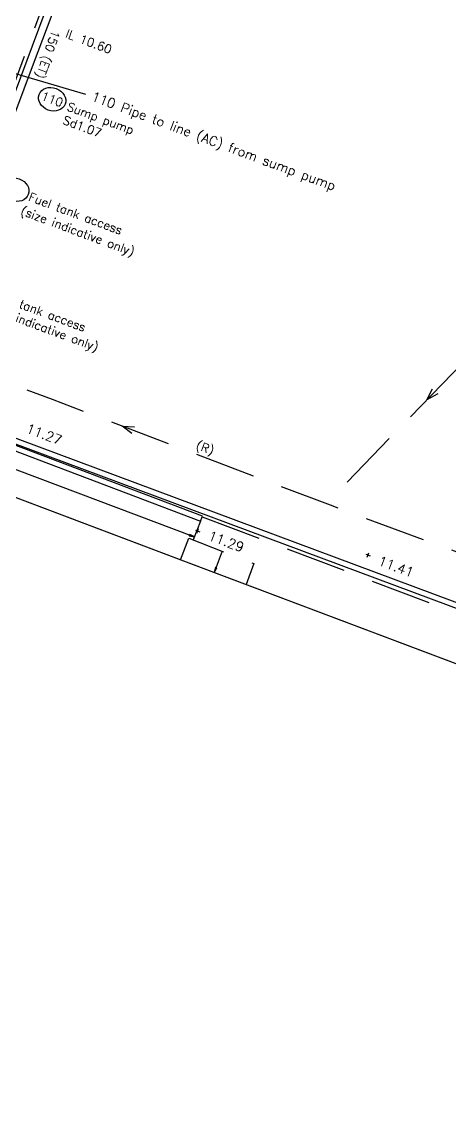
# Model space of a CAD drawing. Header units: millimetres. Extents: x 521005098 to 521837086, y 174609906 to 175681253.
# Drawn here: x 521375289 to 521393275, y 174806991 to 174852601 of the extents above; entities that cross this region are included whole.
import ezdxf
from ezdxf.enums import TextEntityAlignment as Align

# ---------------------------------------------------------------- set-up
doc = ezdxf.new("R2010")
doc.units = ezdxf.units.MM
doc.header["$LTSCALE"] = 200
doc.linetypes.add('layout$0$DASHED', pattern=[19.05, 12.7, -6.35])
doc.linetypes.add('layout$0$survey$0$DASHED', pattern=[19.05, 12.7, -6.35])
for name, color, linetype in [('layout$0$ED-FOUL', 3, 'Continuous'), ('layout$0$ED-FUEL', 104, 'Continuous'), ('layout$0$ED-STORM', 3, 'Continuous'), ('layout$0$GT Boundary', 6, 'layout$0$FENCELINE1'), ('layout$0$survey$0$BOUNDARY', 8, 'Continuous'), ('layout$0$survey$0$BUILDING', 8, 'Continuous'), ('layout$0$survey$0$DETAIL', 8, 'Continuous'), ('layout$0$survey$0$LEVEL', 8, 'Continuous'), ('layout$0$survey$0$STAIRS', 8, 'Continuous')]:
    doc.layers.add(name, color=color, linetype=linetype)
doc.styles.add('layout$0$ROMANS', font='Romans.shx')
doc.styles.add('layout$0$survey$0$ROMANS', font='Romans.shx')
doc.linetypes.add('layout$0$FENCELINE1', pattern='A,6.35,-2.54,[133,ltypeshp.shx,S=2.54,R=0,X=-2.54,Y=0],-2.54,25.4', length=36.83)

# ---------------------------------------------------------------- blocks, each defined once
blk = doc.blocks.new('layout$0$S')
at = {"layer": 'layout$0$ED-STORM'}
blk.add_lwpolyline([(-0.5, 0.15), (0.001, 0), (-0.5, -0.151)], dxfattribs=at)
blk = doc.blocks.new('layout')
at = {"layer": 'layout$0$ED-FOUL', "linetype": 'Continuous', "flags": 128}
blk.add_lwpolyline([(521371050.3, 174850268.2), (521372060.7, 174851302.6), (521377968.8, 174849566.1)], dxfattribs=at)
blk.add_lwpolyline([(521371050.3, 174850268.2), (521372060.7, 174851302.6), (521377968.8, 174849566.1)], dxfattribs=at)
at = {"layer": 'layout$0$ED-FUEL'}
blk.add_ellipse((521375019.6, 174845560.2), major_axis=(546.6, -203.5), ratio=0.8266745, dxfattribs=at)
blk.add_ellipse((521375019.6, 174845560.2), major_axis=(546.6, -203.5), ratio=0.8266745, dxfattribs=at)
at = {"layer": 'layout$0$ED-STORM'}
blk.add_lwpolyline([(521374159, 174846531.4), (521375779.5, 174850833.8), (521376764.2, 174853419.3)], dxfattribs=at)
blk.add_lwpolyline([(521375884.7, 174849390.1, 0, 0, 0), (521372679.1, 174849685.5, 0, 0, 0), (521372250.9, 174849788.9, 0, 120.6, 0), (521372443, 174849742.5, 120.6, 120.6, 0)], format="xyseb", dxfattribs=at)
at = {"layer": 'layout$0$ED-STORM', "linetype": 'layout$0$DASHED', "flags": 128}
blk.add_lwpolyline([(521413562.6, 174822879.4), (521401215.6, 174827519.8), (521388241.7, 174832319.6), (521376576.4, 174836755.6), (521371169, 174838771.2), (521373562.4, 174844947.3), (521374159, 174846531.4)], dxfattribs=at)
at = {"layer": 'layout$0$ED-STORM', "linetype": 'layout$0$DASHED'}
blk.add_lwpolyline([(521399108.4, 174843701.8), (521393370.9, 174837851.8), (521388100.1, 174832425.4)], dxfattribs=at)
at = {"layer": 'layout$0$ED-STORM'}
blk.add_ellipse((521376568.6, 174849349.1), major_axis=(546.6, -203.5), ratio=0.8266745, dxfattribs=at)
at = {"layer": 'layout$0$GT Boundary', "color": 7, "ltscale": 0.2}
blk.add_lwpolyline([(521497949.9, 174865868.2), (521487218.2, 174869443.2), (521475209, 174866197.1), (521462185.5, 174855330.1), (521459763.3, 174844304.5), (521461529.2, 174838876), (521467350.4, 174836427.8), (521470311.8, 174833079.9), (521470519.6, 174829494.4), (521467249.3, 174826362.1), (521459826.9, 174822250), (521442289, 174820497.1), (521439909.9, 174817874.8), (521437997.1, 174813114.4), (521436876.4, 174811988.2), (521434859.5, 174812598.8), (521367849.2, 174837550.4), (521389063.7, 174894524.3), (521352663.6, 174908078), (521398940.7, 175032360.5)], dxfattribs=at)
at = {"layer": 'layout$0$survey$0$BOUNDARY', "linetype": 'Continuous'}
for p, q in [((521370260.6, 174836911.3), (521383442.1, 174872232.9)), ((521399729.4, 174825929.4), (521370260.6, 174836911.3))]:
    blk.add_line(p, q, dxfattribs=at)
at = {"layer": 'layout$0$survey$0$BUILDING', "linetype": 'Continuous', "const_width": 50, "flags": 128}
blk.add_lwpolyline([(521401282.3, 174792188.1), (521407722.5, 174809319.2), (521411376.9, 174818950.6), (521382306.9, 174829901.4), (521369352.2, 174834795.8), (521361839, 174814851.2), (521359544, 174815715.7), (521358118.6, 174811949.3), (521356273.3, 174812644.4), (521355215.7, 174809837), (521357050.6, 174809145.8)], dxfattribs=at)
at = {"layer": 'layout$0$survey$0$DETAIL', "linetype": 'layout$0$survey$0$DASHED', "flags": 128}
for points in [[(521382806.1, 174874244.4), (521382887.2, 174874270.4), (521395732.8, 174909193.7), (521396180.6, 174910612.7), (521397172.4, 174910299.7), (521396724.6, 174908880.7), (521394831, 174903742.4), (521390601.1, 174892372.9), (521384601.4, 174875997.7), (521383677.1, 174873416.4), (521377798.9, 174857692.1), (521370075.1, 174836713.1)], [(521382861.9, 174831832.4), (521413520.8, 174820281.8), (521413864.9, 174820763.7)]]:
    blk.add_lwpolyline(points, dxfattribs=at)
at = {"layer": 'layout$0$survey$0$DETAIL', "linetype": 'Continuous', "flags": 128}
blk.add_lwpolyline([(521382875.3, 174831867.7), (521369200.1, 174837044.3), (521369844.2, 174838754.7), (521369638.4, 174838832.3), (521368916.8, 174836916.3), (521382797.4, 174831661.9)], close=True, dxfattribs=at)
at = {"layer": 'layout$0$survey$0$LEVEL', "flags": 128}
for points in [[(521382636.8, 174831154.1), (521382706.6, 174831341.5)], [(521382578, 174831282.7), (521382765.4, 174831212.9)], [(521389726, 174830270), (521389913.4, 174830200.2)], [(521389784.8, 174830141.4), (521389854.6, 174830328.8)]]:
    blk.add_lwpolyline(points, dxfattribs=at)
at = {"layer": 'layout$0$survey$0$STAIRS', "linetype": 'layout$0$survey$0$DASHED'}
blk.add_line((521382797.4, 174831661.9), (521382488.5, 174830868.7), dxfattribs=at)
at = {"layer": 'layout$0$survey$0$STAIRS', "flags": 128}
for points in [[(521365277.7, 174837492.8), (521382536.3, 174830991.4)], [(521382323.2, 174831049.9), (521382328.2, 174831038.9)], [(521382328.2, 174831063.1), (521382340.4, 174831036.1)], [(521382333.2, 174831076.4), (521382352.7, 174831033.3)], [(521382338.2, 174831089.6), (521382364.9, 174831030.5)], [(521382347.3, 174831093.7), (521382377.2, 174831027.7)], [(521382361.8, 174831085.8), (521382389.4, 174831024.9)], [(521382376.4, 174831077.9), (521382401.6, 174831022.2)], [(521382390.9, 174831070.1), (521382413.9, 174831019.4)], [(521382405.4, 174831062.2), (521382426.1, 174831016.6)], [(521382420, 174831054.3), (521382438.4, 174831013.8)], [(521382434.5, 174831046.5), (521382450.6, 174831011)], [(521382449.1, 174831038.6), (521382462.8, 174831008.2)], [(521382463.6, 174831030.8), (521382475.1, 174831005.4)], [(521382478.1, 174831022.9), (521382487.3, 174831002.6)], [(521383705.7, 174830394.7), (521383369.1, 174829501.2)], [(521383384.9, 174829530.3), (521383374.7, 174829525.7)], [(521383392.7, 174829544.8), (521383377.5, 174829537.9)], [(521383400.6, 174829559.4), (521383380.3, 174829550.2)], [(521383408.5, 174829573.9), (521383383.1, 174829562.4)], [(521383416.4, 174829588.4), (521383385.9, 174829574.7)], [(521383424.2, 174829603), (521383388.7, 174829586.9)], [(521383432.1, 174829617.5), (521383391.5, 174829599.1)], [(521383440, 174829632.1), (521383394.3, 174829611.4)], [(521383447.8, 174829646.6), (521383397.1, 174829623.6)], [(521383455.7, 174829661.1), (521383399.9, 174829635.9)], [(521383463.6, 174829675.7), (521383402.7, 174829648.1)], [(521383471.4, 174829690.2), (521383405.5, 174829660.3)], [(521383467.3, 174829699.3), (521383408.3, 174829672.6)], [(521383454.1, 174829704.3), (521383411.1, 174829684.8)], [(521383440.8, 174829709.3), (521383413.9, 174829697.1)], [(521383427.6, 174829714.3), (521383416.7, 174829709.3)]]:
    blk.add_lwpolyline(points, dxfattribs=at)
at = {"layer": 'layout$0$survey$0$STAIRS', "linetype": 'layout$0$survey$0$DASHED', "flags": 128}
blk.add_lwpolyline([(521381954.9, 174830034.4), (521382298.1, 174830942.9), (521385034, 174829877.5), (521384703, 174828998.8)], dxfattribs=at)
at = {"layer": 'layout$0$survey$0$STAIRS', "flags": 128}
for points in [[(521382536.3, 174830991.4), (521382341, 174831097.1), (521382319.8, 174831040.8)], [(521383369.1, 174829501.2), (521383474.8, 174829696.5), (521383418.5, 174829717.7)]]:
    blk.add_lwpolyline(points, close=True, dxfattribs=at)
at = {"layer": 'layout$0$ED-STORM', "linetype": 'Continuous', "yscale": 1000, "zscale": 1000}
for p, xscale, rotation in [((521392293.9, 174836743), 1000.000000015021, 225.7886857306893), ((521379498.8, 174835644.3), 1000.000000025161, 159.5769642299309)]:
    blk.add_blockref('layout$0$S', p, dxfattribs=dict(at, xscale=xscale, rotation=rotation))
at = {"layer": 'layout$0$ED-FOUL', "linetype": 'Continuous', "style": 'layout$0$ROMANS'}
blk.add_text('110 Pipe to line (AC) from sump pump', height=400, rotation=339.57696, dxfattribs=at).set_placement((521378175.2, 174849307.9))
blk.add_text('110 Pipe to line (AC) from sump pump', height=400, rotation=339.57696, dxfattribs=at).set_placement((521378175.2, 174849307.9))
at = {"layer": 'layout$0$ED-FUEL', "linetype": 'Continuous', "style": 'layout$0$ROMANS'}
for s, p in [('Fuel tank access', (521375504.7, 174845011.8)), ('Fuel tank access', (521375504.7, 174845011.8)), ('(size indicative only)', (521375175.2, 174844427.1)), ('(size indicative only)', (521375175.2, 174844427.1)), ('Fuel tank access', (521373967.7, 174840942.6)), ('Fuel tank access', (521373967.7, 174840942.6)), ('(size indicative only)', (521373662.5, 174840423.3)), ('(size indicative only)', (521373662.5, 174840423.3))]:
    blk.add_text(s, height=360, rotation=339.57696, dxfattribs=at).set_placement(p, align=Align.BOTTOM_LEFT)
at = {"layer": 'layout$0$ED-STORM', "linetype": 'Continuous', "style": 'layout$0$ROMANS'}
for s, rotation, p in [('150', 249.96451, (521376467.2, 174852319.2)), ('IL 10.60', 339.57696, (521377055.4, 174851854.1)), ('(ET)', 249.96451, (521376105.3, 174851245.6)), ('Sump pump', 339.57696, (521377115.7, 174848796.5)), ('Sd1.07', 339.57696, (521376941.4, 174848228.4)), ('(R)', 339.57696, (521382535.4, 174834594.1))]:
    blk.add_text(s, height=360, rotation=rotation, dxfattribs=at).set_placement(p, align=Align.BOTTOM_LEFT)
at = {"layer": 'layout$0$ED-STORM', "style": 'layout$0$ROMANS'}
blk.add_text('110', height=360, rotation=339.57696, dxfattribs=at).set_placement((521376568.6, 174849349.1), align=Align.MIDDLE_CENTER)
at = {"layer": 'layout$0$survey$0$LEVEL', "style": 'layout$0$survey$0$ROMANS'}
for s, p in [('11.27', (521375437.3, 174835382.9)), ('11.29', (521383078.7, 174830888.5)), ('11.41', (521390206.1, 174829831.1))]:
    blk.add_text(s, height=400, rotation=339.57696, dxfattribs=at).set_placement(p)

msp = doc.modelspace()

# ---------------------------------------------------------------- block references
msp.add_blockref('layout', (0, 0))

doc.saveas('drawing.dxf')
